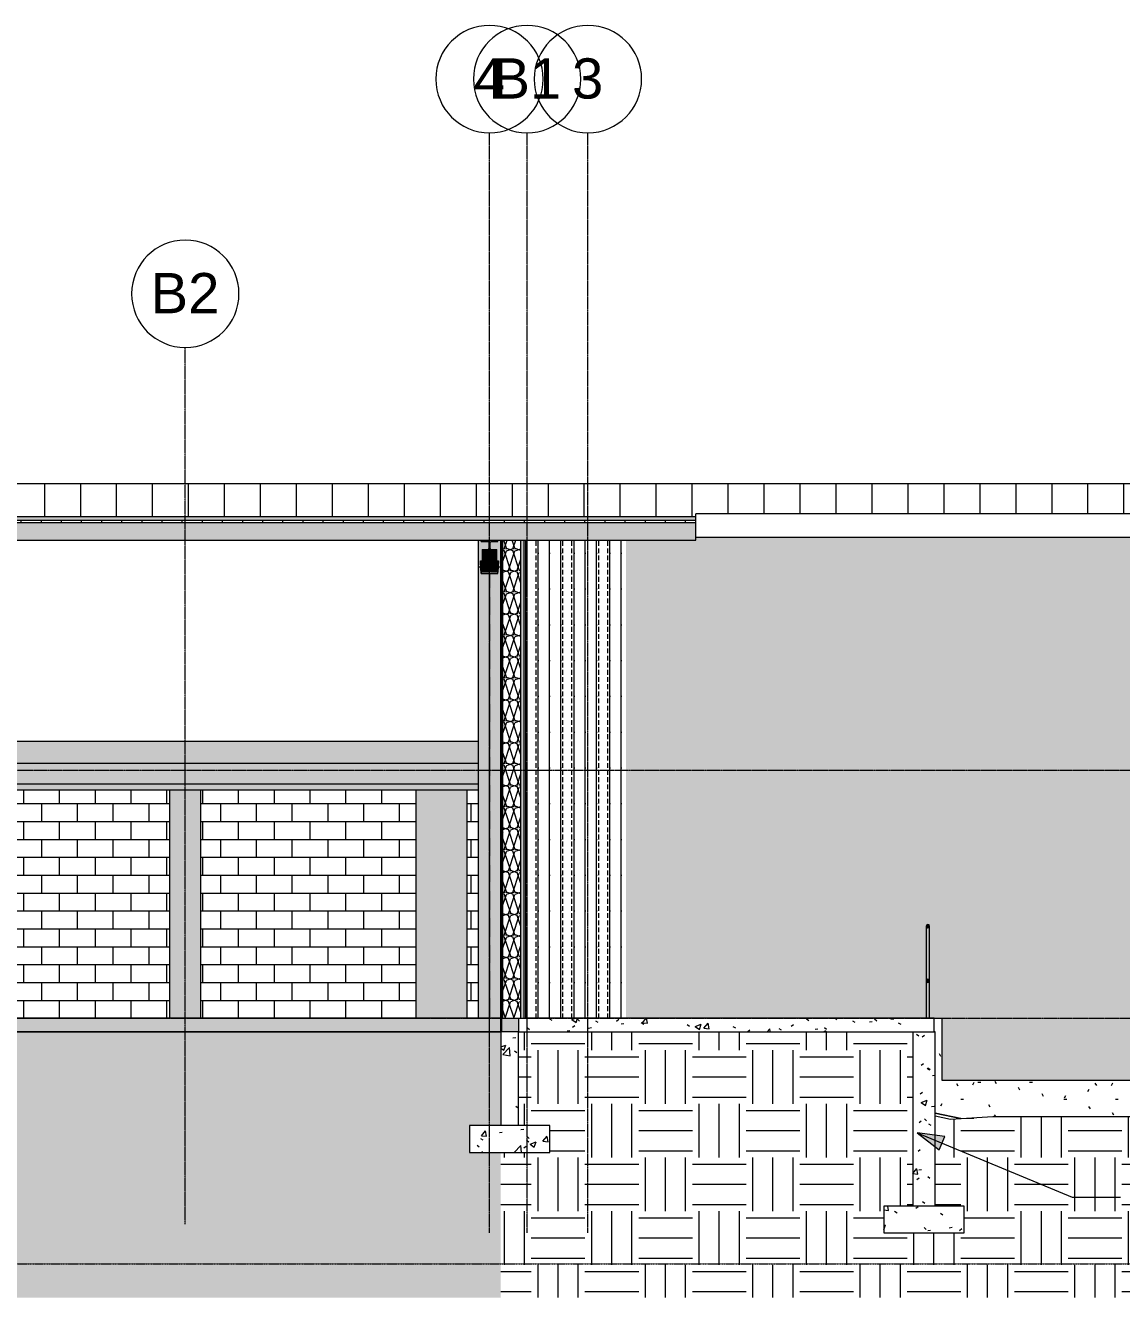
# Model space of a CAD drawing. Header units: inches. Extents: x 1352 to 6578, y -201 to 490.
# Drawn here: x 2806 to 3296, y -125 to 444 of the extents above; entities that cross this region are included whole.
import ezdxf

# ---------------------------------------------------------------- set-up
doc = ezdxf.new("R2010")
doc.units = ezdxf.units.IN
doc.header["$MEASUREMENT"] = 0
for name, pattern in [('Aligning Line 1_8_', [0.25, 0.125, -0.125]), ('Grid Line 1_2_', [0.875, 0.5, -0.125, 0.125, -0.125]), ('Hidden 1_8_', [0.1875, 0.125, -0.0625])]:
    doc.linetypes.add(name, pattern=pattern)
for name, color, linetype, lineweight in [('A-FLOR-HRAL', 11, 'Continuous', 9), ('A-FLOR-LEVL', 51, 'Continuous', 9), ('A-ROOF', 132, 'Continuous', 13), ('A-ROOF-PATT', 132, 'Continuous', 9), ('A-WALL', 113, 'Continuous', 13), ('A-WALL-PATT', 111, 'Continuous', 13), ('C-BLDG-PADS', 91, 'Continuous', 13), ('C-TOPO', 7, 'Continuous', 9), ('G-ANNO-SYMB', 111, 'Aligning Line 1_8_', 9), ('G-ANNO-TEXT', 231, 'Continuous', 9), ('S-BEAM', 12, 'Continuous', 13), ('S-COLS', 52, 'Continuous', 13), ('S-FNDN', 32, 'Continuous', 13), ('S-GRID', 1, 'Continuous', 9), ('S-GRID-IDEN', 1, 'Continuous', 9)]:
    doc.layers.add(name, color=color, linetype=linetype, lineweight=lineweight)
doc.styles.add('Arial', font='arial.ttf', dxfattribs={"height": 18})
pattern_1 = [(50, (2839.867, 132.76), (27.5427, -2.40992), [2.88, -31.68]), (355, (2839.867, 132.76), (-5.32784, 28.88427), [2.304, -25.344]), (100.451, (2842.163, 132.558), (22.2153, 26.47393), [2.448, -26.924]), (46.184, (2839.867, 140.44), (40.9819, -6.3564), [4.32, -47.52]), (96.636, (2843.283, 139.91), (35.8907, 37.4062), [3.671, -40.386]), (351.184, (2839.867, 140.44), (35.891, 37.4062), [3.456, -38.016]), (21, (2843.707, 138.52), (22.92104, -15.46073), [2.88, -31.68]), (326, (2843.707, 138.52), (9.34353, 27.84574), [2.304, -25.344]), (71.451, (2845.617, 137.23), (32.26477, 12.3844), [2.448, -26.924]), (37.5, (2839.867, 132.759), (0.466855, 12.78271), [1.267, -23.77, 1.267, -24.461, -25.44]), (37.5, (2839.867, 132.759), (0.466855, 12.78271), [-50.765, 1.267, -24.173]), (7.5, (2839.867, 132.759), (10.10159, 15.14509), [1.267, -13.402, 1.267, -23.194, -9.696]), (7.5, (2839.867, 132.759), (10.10159, 15.14509), [-39.13, 1.267, -8.429]), (327.5, (2831.304, 132.759), (20.49916, -0.86578), [1.267, -8.333, 1.267, -28.685, -39.744]), (327.5, (2831.304, 132.759), (20.49916, -0.86578), [-39.552, 1.267, -38.477]), (317.5, (2827.464, 132.759), (22.39478, 3.8443), [1.267, -11.213, 1.267, -18.624, -28.224]), (317.5, (2827.464, 132.759), (22.39478, 3.8443), [-32.371, 1.267, -26.957])]
pattern_2 = [(161.57, (2840.347, 133.239), (-3.8399538, -1.54e-05), [0, -27.322, 3.034, 0]), (18.43, (2839.387, 133.239), (-3.8399538, 1.54e-05), [0, -27.322, 3.034, 0]), (108.43, (2840.347, 133.239), (1.919622, -9.6005246), [9.106, -21.25]), (71.57, (2839.387, 133.239), (1.919622, 9.6005246), [9.106, -21.25])]
pattern_3 = [(0, (2839.867, 132.76), (24, 24), [24, -24]), (0, (2839.867, 141.76), (24, 24), [24, -24]), (0, (2839.867, 150.76), (24, 24), [24, -24]), (90, (2842.867, 153.76), (-24, 24), [24, -24]), (90, (2851.867, 153.76), (-24, 24), [24, -24]), (90, (2860.867, 153.76), (-24, 24), [24, -24])]

# ---------------------------------------------------------------- blocks, each defined once
blk = doc.blocks.new('Conc Beam - Conc Beam-1196117-BUILDING SECTION - EAST_WEST - LOOKING SOUTH')
at = {"layer": 'S-BEAM', "lineweight": 9}
h = blk.add_hatch(dxfattribs=at)
h.set_pattern_fill('FP_2', color=9, style=0, pattern_type=2)
h.set_pattern_definition(pattern_1)
h.paths.add_polyline_path([(2451.86, 104.67), (2708.2, 104.67), (2708.2, 114), (2418.2, 114), (2418.2, 104.67), (2430.96, 104.67)], flags=0)
h.paths.add_polyline_path([(1950.18, 104.67), (2108.2, 104.67), (2108.2, 114), (1946.2, 114), (1946.2, 104.67)], flags=0)
h.paths.add_polyline_path([(3018.58, 104.67), (3018.58, 114), (3018.2, 114), (3018.2, 104.67)], flags=0)
h.paths.add_polyline_path([(3008.2, 104.67), (3008.2, 114), (2718.2, 114), (2718.2, 104.67), (3005.8, 104.67)], flags=0)
h.paths.add_polyline_path([(2118.2, 104.67), (2408.2, 104.67), (2408.2, 114), (2118.2, 114)], flags=0)
h = blk.add_hatch(dxfattribs=at)
h.set_pattern_fill('FP_1', color=9, style=0, pattern_type=2)
h.set_pattern_definition([(33.467, (2839.867, 440.118), (27.5428, -1.337), [2.219, -24.411]), (357.222, (2839.867, 440.118), (-5.32773, 16.02204), [2.298, -25.277]), (108.394, (2842.163, 440.006), (22.2151, 14.68524), [1.407, -15.478]), (30.033, (2839.867, 444.378), (40.9821, -3.5259), [3.455, -38.002]), (101.845, (2843.283, 444.084), (35.8912, 20.749), [2.067, -22.736]), (355.083, (2839.867, 444.378), (35.89054, 20.7491), [3.428, -37.706]), (12.02, (2843.707, 443.313), (22.92165, -8.57654), [2.749, -30.239]), (339.487, (2843.707, 443.313), (9.34315, 15.4464), [2.039, -22.434]), (58.83, (2845.617, 442.598), (32.2648, 6.87024), [1.504, -16.548]), (23.056, (2839.867, 440.118), (0.46711, 7.091376), [1.093, -20.495, 1.093, -21.091, -21.935]), (23.056, (2839.867, 440.118), (0.46711, 7.091376), [-43.771, 1.093, -20.842]), (4.177, (2839.867, 440.118), (10.101914, 8.401117), [1.26, -13.322, 1.26, -23.056, -9.639]), (4.177, (2839.867, 440.118), (10.101914, 8.401117), [-38.898, 1.26, -8.379]), (340.537, (2831.304, 440.118), (20.4992, -0.480766), [1.134, -7.454, 1.134, -25.659, -35.551]), (340.537, (2831.304, 440.118), (20.4992, -0.480766), [-35.379, 1.134, -34.418]), (333.056, (2827.464, 440.118), (22.39406, 2.13228), [1.048, -9.274, 1.048, -15.403, -23.343]), (333.056, (2827.464, 440.118), (22.39406, 2.13228), [-26.773, 1.048, -22.295])])
h.paths.add_polyline_path([(2451.86, 102), (2708.2, 102), (2708.2, 104.67), (2418.2, 104.67), (2418.2, 102), (2430.96, 102)], flags=0)
h.paths.add_polyline_path([(3018.58, 102), (3018.58, 104.67), (3018.2, 104.67), (3018.2, 102)], flags=0)
h.paths.add_polyline_path([(1950.18, 102), (2108.2, 102), (2108.2, 104.67), (1946.2, 104.67), (1946.2, 102)], flags=0)
h.paths.add_polyline_path([(3005.8, 102), (3008.2, 102), (3008.2, 104.67), (2718.2, 104.67), (2718.2, 102), (2995.35, 102)], flags=0)
h.paths.add_polyline_path([(2118.2, 102), (2408.2, 102), (2408.2, 104.67), (2118.2, 104.67)], flags=0)
at = {"layer": 'S-BEAM', "color": 8, "lineweight": 9}
for p, q in [((3008.2, 104.67), (2718.2, 104.67)), ((3018.58, 104.67), (3018.2, 104.67)), ((3008.2, 102), (2718.2, 102)), ((3018.58, 102), (3018.2, 102))]:
    blk.add_line(p, q, dxfattribs=at)
blk = doc.blocks.new('Railing - Lapeyre - 1 1_2_ Post-1355937-BUILDING SECTION - EAST_WEST - LOOKING SOUTH')
at = {"layer": 'A-FLOR-HRAL'}
h = blk.add_hatch(color=253, dxfattribs=at)
h.paths.add_polyline_path([(3208.45, 0), (3209.95, 0), (3209.93, 41.19), (3209.73, 40.72), (3209.2, 40.5), (3208.67, 40.72), (3208.45, 41.25), (3208.45, 1.98)], flags=0)
h.paths.add_polyline_path([(3209.2, 16), (3208.67, 16.22), (3208.47, 16.78), (3208.67, 17.28), (3209.2, 17.5), (3209.73, 17.28), (3209.94, 16.72), (3209.73, 16.22), (3209.3, 16.04)], flags=0)
at = {"layer": 'A-FLOR-HRAL', "color": 8}
for p, q in [((3208.45, 41.25), (3208.45, 0)), ((3209.95, 0), (3209.95, 41.25))]:
    blk.add_line(p, q, dxfattribs=at)
blk = doc.blocks.new('Railing - Railing-1339868-BUILDING SECTION - EAST_WEST - LOOKING SOUTH')
at = {"layer": 'A-FLOR-HRAL'}
for points in [[(3209.2, 40.5), (3209.73, 40.72), (3209.95, 41.25), (3209.73, 41.78), (3209.2, 42), (3208.67, 41.78), (3208.45, 41.25), (3208.67, 40.72), (3209.01, 40.58)], [(3209.2, 16), (3209.73, 16.22), (3209.94, 16.78), (3209.73, 17.28), (3209.2, 17.5), (3208.67, 17.28), (3208.47, 16.72), (3208.67, 16.22), (3209.1, 16.04)]]:
    blk.add_hatch(color=256, dxfattribs=at).paths.add_polyline_path(points, flags=0)
for centre, start, end in [((3209.2, 41.25), 0, 180), ((3209.2, 41.25), 180, 360), ((3209.2, 16.75), 0, 180), ((3209.2, 16.75), 180, 360)]:
    blk.add_arc(centre, 0.75, start, end, dxfattribs=at)
blk.add_blockref('Railing - Lapeyre - 1 1_2_ Post-1355937-BUILDING SECTION - EAST_WEST - LOOKING SOUTH', (0, 0))
blk = doc.blocks.new('W-Wide Flange - GIRDER - T_B_D_ - 2-V12-BUILDING SECTION - EAST_WEST - LOOKING SOUTH')
at = {"layer": 'S-BEAM', "lineweight": 9}
for points in [[(3012.24, 204.59), (3012.24, 209.62), (3009.96, 209.62), (3009.96, 204.59), (3011.03, 204.59)], [(3012.24, 204.59), (3012.44, 204.62), (3012.73, 204.77), (3012.87, 204.92), (3012.93, 204.99), (3013.01, 205.19), (3013.04, 205.39), (3013.01, 210.21), (3012.84, 209.9), (3012.8, 209.85), (3012.64, 209.72), (3012.44, 209.64), (3012.24, 209.62), (3012.24, 204.62)], [(3014.17, 204.59), (3014.17, 209.62), (3013.96, 209.64), (3013.77, 209.72), (3013.56, 209.9), (3013.48, 210.02), (3013.4, 210.21), (3013.37, 210.42), (3013.4, 205.19), (3013.54, 204.92), (3013.68, 204.77), (3013.77, 204.7), (3014.11, 204.6)], [(3016.26, 204.59), (3016.45, 204.59), (3016.45, 209.62), (3014.17, 209.62), (3014.17, 204.59)]]:
    blk.add_hatch(color=254, dxfattribs=at).paths.add_polyline_path(points, flags=0)
h = blk.add_hatch(color=254, dxfattribs=at)
h.paths.add_polyline_path([(3013.5, 204.29), (3013.43, 204.3), (3013.47, 204.36), (3013.49, 204.31)], flags=0)
h.paths.add_polyline_path([(3013.37, 204.02), (3013.44, 204.03), (3013.47, 204.02), (3013.49, 204.02), (3013.5, 204.16), (3013.5, 204.26), (3013.48, 204.68), (3013.5, 204.67), (3013.53, 204.7), (3013.4, 205.09), (3013.46, 204.99), (3013.56, 204.82), (3013.72, 204.68), (3013.89, 204.59), (3014.11, 204.54), (3014.41, 204.54), (3016.45, 204.54), (3016.45, 204.59), (3013.96, 204.62), (3013.64, 204.8), (3013.52, 204.94), (3013.42, 205.13), (3013.4, 205.19), (3013.37, 205.18), (3013.37, 204.02)], flags=0)
h.paths.add_polyline_path([(3013.01, 204.02), (3013.04, 204.02), (3013.01, 205.19), (3012.87, 204.92), (3012.72, 204.76), (3012.49, 204.64), (3012.29, 204.6), (3012.24, 204.59), (3009.96, 204.59), (3009.96, 204.54), (3012.44, 204.56), (3012.73, 204.71), (3012.88, 204.87), (3012.96, 205.01), (3012.99, 204.99), (3012.91, 204.77), (3012.92, 204.69), (3012.96, 204.65), (3012.92, 204.48), (3012.94, 204.41), (3012.92, 204.24), (3012.96, 204.22), (3012.99, 204.18), (3013, 204.02)], flags=0)
at = {"layer": 'S-BEAM', "color": 8, "lineweight": 9}
for p, q in [((3013.04, 212.63), (3013.04, 205.39)), ((3013.37, 205.39), (3013.37, 212.63)), ((3009.96, 209.62), (3012.24, 209.62)), ((3009.96, 209.62), (3009.96, 204.59)), ((3014.17, 209.62), (3016.45, 209.62)), ((3016.45, 204.59), (3016.45, 209.62)), ((3012.24, 204.59), (3009.96, 204.59)), ((3009.96, 204.59), (3009.96, 204.54)), ((3012.96, 204.02), (3013.04, 204.02)), ((3013.37, 204.02), (3013.44, 204.02)), ((3016.45, 204.59), (3014.17, 204.59)), ((3016.45, 204.54), (3016.45, 204.59))]:
    blk.add_line(p, q, dxfattribs=at)
for centre, start_param, end_param in [((3012.24, 210.42), 4.712389, 6.283185), ((3012.24, 205.39), 4.712389, 6.283185), ((3014.17, 210.42), 3.141593, 4.712389), ((3014.17, 205.39), 3.141593, 4.712389)]:
    blk.add_ellipse(centre, major_axis=(0.8, 0), ratio=0.999783, start_param=start_param, end_param=end_param, dxfattribs=at)
blk = doc.blocks.new('W-Wide Flange-Column - W10X49-V13-BUILDING SECTION - EAST_WEST - LOOKING SOUTH')
at = {"layer": 'S-COLS', "color": 8, "linetype": 'Hidden 1_8_', "lineweight": 9}
for p, q in [((3013.05, 201.97), (3013.05, 201.85)), ((3013.36, 201.85), (3013.36, 201.97))]:
    blk.add_line(p, q, dxfattribs=at)
blk = doc.blocks.new('W-Wide Flange-Column - W10X49-1600812-BUILDING SECTION - EAST_WEST - LOOKING SOUTH')
at = {"layer": 'S-COLS', "color": 8, "linetype": 'Hidden 1_8_', "lineweight": 9}
for p, q in [((3013.05, 201.85), (3013.05, 200.15)), ((3013.36, 200.15), (3013.36, 201.85)), ((3013.05, 198.93), (3013.05, 0)), ((3013.36, 0), (3013.36, 198.93))]:
    blk.add_line(p, q, dxfattribs=at)
blk = doc.blocks.new('Grid - Grid Head - Circle-50561-BUILDING SECTION - EAST_WEST - LOOKING SOUTH')
at = {"layer": 'S-GRID-IDEN'}
for start, end in [(0, 180), (180, 360)]:
    blk.add_arc((2877.2, 324), 24, start, end, dxfattribs=at)

msp = doc.modelspace()

# ---------------------------------------------------------------- hatches: boundary and pattern name
at = {"layer": 'A-ROOF', "lineweight": 9}
msp.add_hatch(color=254, dxfattribs=at).paths.add_polyline_path([(3037.15949, 222.77639), (3105.45325, 222.77639), (3105.45325, 224.27671), (1585.45325, 224.27671), (1585.45325, 222.77639), (3018.57825, 222.77639)], flags=0)
at = {"layer": 'A-ROOF'}
h = msp.add_hatch(color=8, dxfattribs=at)
h.paths.add_polyline_path([(3018.20325, 114), (3018.57825, 114), (3018.57825, 124), (3018.20325, 124)], flags=0)
h.paths.add_polyline_path([(1942.39075, 114), (2108.20325, 114), (2108.20325, 124), (1942.39075, 124)], flags=0)
h.paths.add_polyline_path([(3008.20325, 114), (3008.20325, 124), (2718.20325, 124), (2718.20325, 114), (3005.80434, 114)], flags=0)
h.paths.add_polyline_path([(2118.20325, 114), (2408.20325, 114), (2408.20325, 124), (2118.20325, 124)], flags=0)
h.paths.add_polyline_path([(2418.20325, 114), (2708.20325, 114), (2708.20325, 124), (2418.20325, 124), (2418.20325, 114.75198)], flags=0)
at = {"layer": 'A-ROOF-PATT'}
h = msp.add_hatch(dxfattribs=at)
h.set_pattern_fill('FP_6', color=9, style=0, pattern_type=2)
h.set_pattern_definition([(90, (0, 464.157), (-16.082, 1e-15), [])])
h.paths.add_polyline_path([(1585.45325, 224.27671), (3105.45325, 224.27671), (3105.45325, 225.6378), (3567.64075, 225.6378), (3567.64075, 233.90363), (3358.64075, 233.90363), (3358.64075, 239.21072), (1797.20325, 239.21072), (1797.20325, 237.63489), (1799.20325, 237.63489), (1799.20325, 226.41246), (1739.78138, 226.41246), (1739.78138, 237.63489), (1741.78138, 237.63489), (1741.78138, 239.21072), (1585.45325, 239.21072), (1585.45325, 225.6378)], flags=0)
h = msp.add_hatch(dxfattribs=at)
h.set_pattern_fill('FP_4', color=8, style=0, pattern_type=2)
h.set_pattern_definition([(0, (2839.867, 132.759), (0, 9), []), (90, (2839.867, 132.759), (-9, 6e-16), [])])
h.paths.add_polyline_path([(3037.15949, 221.77617), (3105.45325, 221.77617), (3105.45325, 222.77639), (1585.45325, 222.77639), (1585.45325, 221.77617), (3018.57825, 221.77617)], flags=0)
h = msp.add_hatch(dxfattribs=at)
h.set_pattern_fill('FP_5', color=8, style=0, pattern_type=2)
h.set_pattern_definition(pattern_2)
h.paths.add_polyline_path([(3037.15949, 213.77444), (3105.45325, 213.77444), (3105.45325, 221.77617), (1585.45325, 221.77617), (1585.45325, 213.77444), (3029.45325, 213.77444)], flags=0)
at = {"layer": 'A-WALL'}
for color, points in [(8, [(3028.00103, 0), (3028.70325, 0), (3028.70325, 213.77444), (3027.20325, 213.77444), (3027.20325, 0)]), (254, [(2995.35262, 0), (3003.20325, 0), (3003.20325, 102), (2980.20325, 102), (2980.20325, 0)]), (50, [(3018.70325, -6), (3026.20325, -6), (3026.20325, 0), (3018.57825, 0), (3018.57825, -6)])]:
    msp.add_hatch(color=color, dxfattribs=at).paths.add_polyline_path(points, flags=0)
at = {"layer": 'A-WALL', "lineweight": 9}
msp.add_hatch(color=254, dxfattribs=at).paths.add_polyline_path([(3029.45325, 0), (3029.45325, 213.77444), (3028.70325, 213.77444), (3028.70325, 0)], flags=0)
at = {"layer": 'A-WALL-PATT', "lineweight": 9}
h = msp.add_hatch(dxfattribs=at)
h.set_pattern_fill('FP_15', color=8, style=0, pattern_type=2)
h.set_pattern_definition([(0, (2839.867, 132.759), (0, 4.798), []), (315, (2839.867, 132.759), (4.798427, 0), [6.786, -6.786]), (45, (2839.867, 132.759), (4.798427, 0), [6.786, -6.786])])
h.paths.add_polyline_path([(3019.20325, 0), (3019.20325, 213.77444), (3018.70325, 213.77444), (3018.70325, 0)], flags=0)
h = msp.add_hatch(dxfattribs=at)
h.set_pattern_fill('FP_5', color=8, style=0, pattern_type=2)
h.set_pattern_definition(pattern_2)
h.paths.add_polyline_path([(3026.20325, 0), (3027.20325, 0), (3027.20325, 213.77444), (3019.20325, 213.77444), (3019.20325, 0)], flags=0)
h = msp.add_hatch(dxfattribs=at)
h.set_pattern_fill('FP_13', color=9, style=0, pattern_type=2)
h.set_pattern_definition([(90, (3035.016, 0), (-16, 1e-15), [16, 0, 0, 0]), (90, (3029.016, 0), (-16, 1e-15), [16, 0, 0, 0]), (90, (3030.016, 0), (-16, 1e-15), [2.143, -13.857]), (90, (3024.016, 0), (-16, 1e-15), [16, 0, 0, 0]), (90, (3030.016, 3.214), (-16, 1e-15), [2.143, -13.857]), (90, (3030.016, 6.429), (-16, 1e-15), [2.143, -13.857]), (90, (3030.016, 9.643), (-16, 1e-15), [2.143, -13.857]), (90, (3030.016, 12.857), (-16, 1e-15), [2.143, -13.857]), (90, (3034.016, 0), (-16, 1e-15), [2.143, -13.857]), (90, (3034.016, 3.214), (-16, 1e-15), [2.143, -13.857]), (90, (3034.016, 6.429), (-16, 1e-15), [2.143, -13.857]), (90, (3034.016, 9.643), (-16, 1e-15), [2.143, -13.857]), (90, (3034.016, 12.857), (-16, 1e-15), [2.143, -13.857])])
h.paths.add_polyline_path([(3029.45325, 0), (3074.20325, 0), (3074.20325, 213.77444), (3029.45325, 213.77444), (3029.45325, 16.07648)], flags=0)
h = msp.add_hatch(dxfattribs=at)
h.set_pattern_fill('FP_9', color=9, style=0, pattern_type=2)
h.set_pattern_definition([(90, (3085.203, 0), (-16, 1e-15), [16, 0, 0, 0]), (90, (3079.203, 0), (-16, 1e-15), [16, 0, 0, 0]), (90, (3080.203, 0), (-16, 1e-15), [2.143, -13.857]), (90, (3074.203, 0), (-16, 1e-15), [16, 0, 0, 0]), (90, (3080.203, 3.214), (-16, 1e-15), [2.143, -13.857]), (90, (3080.203, 6.429), (-16, 1e-15), [2.143, -13.857]), (90, (3080.203, 9.643), (-16, 1e-15), [2.143, -13.857]), (90, (3080.203, 12.857), (-16, 1e-15), [2.143, -13.857]), (90, (3084.203, 0), (-16, 1e-15), [2.143, -13.857]), (90, (3084.203, 3.214), (-16, 1e-15), [2.143, -13.857]), (90, (3084.203, 6.429), (-16, 1e-15), [2.143, -13.857]), (90, (3084.203, 9.643), (-16, 1e-15), [2.143, -13.857]), (90, (3084.203, 12.857), (-16, 1e-15), [2.143, -13.857])])
h.paths.add_polyline_path([(3288.00074, -27.63512), (3552.39286, -27.63512), (3552.39286, 0), (3556.76575, 0), (3556.76575, 215.13552), (3105.45325, 215.13552), (3105.45325, 213.77444), (3074.20325, 213.77444), (3074.20325, 0), (3208.45325, 0), (3208.47881, 41.3117), (3208.67292, 41.78033), (3209.20325, 42), (3209.73358, 41.78033), (3209.95325, 41.25), (3209.95325, 0), (3215.45325, 0), (3215.45325, -27.63512), (3238.22039, -27.63512)], flags=0)
h.paths.add_polyline_path([(3324.51575, 167.52387), (3324.51575, 177.5633), (3341.26575, 177.5633), (3341.26575, 167.52387), (3325.01575, 167.52387)], flags=0)
h = msp.add_hatch(dxfattribs=at)
h.set_pattern_fill('FP_7', color=9, style=0, pattern_type=2)
h.set_pattern_definition([(0, (3205.016, 0), (0, 8), []), (90, (3205.016, 0), (-8, 8), [8, -8])])
h.paths.add_polyline_path([(2246.20325, 0), (2246.20325, 102), (2143.20325, 102), (2143.20325, 0)], flags=0)
h.paths.add_polyline_path([(2104.20325, 0), (2108.20325, 0), (2108.20325, 102), (2104.20325, 102), (2104.20325, 16.07648)], flags=0)
h.paths.add_polyline_path([(1950.18074, 0), (2090.20325, 0), (2090.20325, 102), (1949.39075, 102), (1949.39075, 0)], flags=0)
h.paths.add_polyline_path([(2744.51137, 0), (2765.20325, 0), (2765.20325, 102), (2728.20325, 102), (2728.20325, 0)], flags=0)
h.paths.add_polyline_path([(2118.20325, 0), (2120.20325, 0), (2120.20325, 102), (2118.20325, 102), (2118.20325, 100.65548)], flags=0)
h.paths.add_polyline_path([(2260.20325, 0), (2335.20325, 0), (2335.20325, 102), (2260.20325, 102), (2260.20325, 100.65548)], flags=0)
h.paths.add_polyline_path([(2420.20325, 0), (2550.20325, 0), (2550.20325, 102), (2420.20325, 102), (2420.20325, 44.26948)], flags=0)
h.paths.add_polyline_path([(3008.20325, 0), (3008.20325, 102), (3003.20325, 102), (3003.20325, 0), (3005.80434, 0)], flags=0)
h.paths.add_polyline_path([(2980.20325, 0), (2980.20325, 102), (2884.20325, 102), (2884.20325, 0), (2953.54574, 0)], flags=0)
h.paths.add_polyline_path([(2358.20325, 0), (2406.20325, 0), (2406.20325, 102), (2358.20325, 102), (2358.20325, 100.65548)], flags=0)
h.paths.add_polyline_path([(2708.20325, 0), (2708.20325, 102), (2573.20325, 102), (2573.20325, 0), (2702.70449, 0)], flags=0)
h.paths.add_polyline_path([(2870.20325, 0), (2870.20325, 102), (2788.20325, 102), (2788.20325, 0)], flags=0)
h.paths.add_polyline_path([(3018.57825, 28.67816), (3018.57825, 102), (3018.20325, 102), (3018.20325, 28.74243)], flags=0)
h = msp.add_hatch(dxfattribs=at)
h.set_pattern_fill('FP_12', color=9, style=0, pattern_type=2)
h.set_pattern_definition([(0, (2839.867, 132.759), (30.72, 7.68), [1.267, -21.773, 1.267, -21.773, -122.88]), (0, (2839.867, 132.759), (30.72, 7.68), [-46.08, 1.267, -44.813, 1.267, -21.773, -53.76]), (0, (2839.867, 132.759), (30.72, 7.68), [-115.2, 1.267, -14.093, 1.267, -37.133]), (120, (2851.387, 136.599), (-22.011075, 22.7643), [1.267, -21.773, 1.267, -21.773, -122.88]), (120, (2851.387, 136.599), (-22.011075, 22.7643), [-46.08, 1.267, -44.813, 1.267, -21.773, -53.76]), (120, (2851.387, 136.599), (-22.011075, 22.7643), [-115.2, 1.267, -14.093, 1.267, -37.133]), (240, (2855.227, 151.959), (-8.708925, -30.4443), [1.267, -21.773, 1.267, -21.773, -122.88]), (240, (2855.227, 151.959), (-8.708925, -30.4443), [-46.08, 1.267, -44.813, 1.267, -21.773, -53.76]), (240, (2855.227, 151.959), (-8.708925, -30.4443), [-115.2, 1.267, -14.093, 1.267, -37.133])])
h.paths.add_polyline_path([(3223.93827, -44.78932), (3223.93843, -44.78928), (3229.83645, -44.62943), (3238.22039, -44.09836), (3532.70276, -44.13799), (3557.20325, -44.16037), (3557.20325, -27.63512), (3215.45325, -27.63512), (3215.45325, 0), (3211.95325, 0), (3211.95337, -6), (3212.45325, -6.00628), (3212.45325, -42.48025), (3223.93812, -44.78929)], flags=0)
h = msp.add_hatch(dxfattribs=at)
h.set_pattern_fill('FP_2', color=8, style=0, pattern_type=2)
h.set_pattern_definition(pattern_1)
h.paths.add_polyline_path([(3026.20325, -31.44748), (3026.20322, -6), (3018.20325, -6.00628), (3018.20325, -31.44747)], flags=0)
h.paths.add_polyline_path([(3026.02, -48), (3026.20325, -48), (3026.20325, -31.44748), (3018.20325, -31.44747), (3018.20325, -48), (3022.31936, -48)], flags=0)
h = msp.add_hatch(dxfattribs=at)
h.set_pattern_fill('FP_2', color=8, style=0, pattern_type=2)
h.set_pattern_definition(pattern_1)
h.paths.add_polyline_path([(3203.56431, -84), (3212.45325, -84), (3212.45325, -6), (3202.45325, -6.00628), (3202.45325, -84)], flags=0)
at = {"layer": 'C-BLDG-PADS', "lineweight": 9}
h = msp.add_hatch(dxfattribs=at)
h.set_pattern_fill('FP_2', style=0, pattern_type=2)
h.set_pattern_definition(pattern_1)
h.paths.add_polyline_path([(2117.40824, -6), (3018.20325, -6), (3018.20325, 0), (1587.20325, 0), (1587.20325, -6), (2096.50481, -6)], flags=0)
h = msp.add_hatch(dxfattribs=at)
h.set_pattern_fill('FP_2', style=0, pattern_type=2)
h.set_pattern_definition(pattern_1)
h.paths.add_polyline_path([(3166.53699, -6), (3211.95325, -6), (3211.95325, 0), (3026.20331, -0.00001), (3026.20331, -6), (3155.81726, -6)], flags=0)
at = {"layer": 'C-TOPO'}
h = msp.add_hatch(dxfattribs=at)
h.set_pattern_fill('FP_10', color=8, style=0, pattern_type=2)
h.set_pattern_definition(pattern_3)
h.paths.add_polyline_path([(1599.64075, -124.88852), (3018.20325, -124.88852), (3018.20325, -60), (3004.20325, -60), (3004.20325, -48), (3018.20325, -48), (3018.20325, -6.00628), (1587.20325, -6.00628), (1587.20325, -48), (1599.64075, -48), (1599.64075, -60), (1587.20325, -60), (1587.20325, -124.88852)], flags=0)
h = msp.add_hatch(dxfattribs=at)
h.set_pattern_fill('FP_10', color=8, style=0, pattern_type=2)
h.set_pattern_definition(pattern_3)
h.paths.add_polyline_path([(3026.20325, -124.88852), (3211.95325, -124.88852), (3211.95325, -96), (3189.45325, -96), (3189.45325, -84), (3202.45325, -84), (3202.45325, -6.00628), (3026.20331, -6.01696), (3026.20331, -48), (3040.20325, -48), (3040.20325, -60), (3026.20331, -60), (3026.20331, -81)], flags=0)
h = msp.add_hatch(dxfattribs=at)
h.set_pattern_fill('FP_10', color=8, style=0, pattern_type=2)
h.set_pattern_definition(pattern_3)
h.paths.add_polyline_path([(3579.35727, -124.88852), (4124.13824, -124.88852), (4124.13824, -45.59873), (3773.09258, -45.59873), (3595.21276, -44.36051), (3557.20325, -44.33782), (3503.06505, -44.4347), (3490.53204, -44.09836), (3238.22039, -44.09836), (3219.21179, -45.30244), (3212.45325, -43.837), (3212.45325, -84), (3225.45325, -84), (3225.45325, -96), (3212.45325, -96), (3212.45325, -124.88852), (3567.20325, -124.88852)], flags=0)
h = msp.add_hatch(dxfattribs=at)
h.set_pattern_fill('FP_10', color=8, style=0, pattern_type=2)
h.set_pattern_definition(pattern_3)
h.paths.add_polyline_path([(3021.15812, -124.88852), (3026.20325, -124.88852), (3026.20325, -60), (3018.20325, -60), (3018.20325, -124.88852)], flags=0)
h = msp.add_hatch(dxfattribs=at)
h.set_pattern_fill('FP_10', color=8, style=0, pattern_type=2)
h.set_pattern_definition(pattern_3)
h.paths.add_polyline_path([(3212.43089, -124.88852), (3212.45325, -124.88852), (3212.43886, -96), (3211.95325, -96), (3211.95325, -124.88852), (3212.32507, -124.88852)], flags=0)
at = {"layer": 'G-ANNO-TEXT'}
msp.add_hatch(color=256, dxfattribs=at).paths.add_polyline_path([(3204.38282, -51.2909), (3214.23987, -58.85247), (3216.70006, -52.91088)], flags=0)
at = {"layer": 'S-BEAM'}
for points in [[(3009.43729, 213.22469), (3009.43284, 213.77444), (3009.37878, 213.73475), (3009.43726, 213.2249)], [(3016.96922, 213.22469), (3017.03228, 213.77444), (3016.96925, 213.73475), (3016.96925, 213.42748)], [(3012.28021, 199.44138), (3012.29164, 199.46048), (3012.23575, 204.53526), (3009.17825, 204.53526), (3009.43795, 199.44138), (3012.27912, 199.44138)], [(3009.43797, 198.93124), (3009.43795, 199.44138), (3009.43795, 198.93171)]]:
    msp.add_hatch(color=9, dxfattribs=at).paths.add_polyline_path(points, flags=0)
at = {"layer": 'S-BEAM', "lineweight": 9}
h = msp.add_hatch(dxfattribs=at)
h.set_pattern_fill('FP_14', color=8, style=0, pattern_type=2)
h.set_pattern_definition([(45, (2839.867, 132.759), (-9.5035, 9.5035), []), (45, (2839.867, 147.159), (-9.5035, 9.5035), [])])
h.paths.add_polyline_path([(3011.0302, 198.93124), (3016.96853, 198.93124), (3016.96853, 199.44138), (3013.88004, 199.48332), (3013.63978, 199.60777), (3013.42866, 199.87289), (3013.35337, 200.21202), (3013.37252, 212.63268), (3013.5196, 212.93805), (3013.78453, 213.14931), (3014.1148, 213.22469), (3016.96922, 213.22469), (3016.96925, 213.73475), (3009.43726, 213.73475), (3009.43729, 213.22469), (3012.5264, 213.18275), (3012.76657, 213.05843), (3012.97776, 212.79343), (3013.05309, 212.46315), (3013.03404, 200.03368), (3012.88704, 199.72822), (3012.62215, 199.51683), (3012.29185, 199.44138), (3009.43795, 199.44138), (3009.43797, 198.93124)], flags=0)
at = {"layer": 'S-BEAM'}
h = msp.add_hatch(color=9, dxfattribs=at)
h.paths.add_polyline_path([(3012.93734, 200.52378), (3012.99947, 200.58273), (3012.95272, 200.56313)], flags=0)
h.paths.add_polyline_path([(3012.86769, 201.0371), (3012.94785, 201.1195), (3012.90935, 201.1195), (3012.8744, 201.05038)], flags=0)
h.paths.add_polyline_path([(3012.91184, 201.32129), (3012.88973, 201.36802), (3012.86769, 201.31054)], flags=0)
h.paths.add_polyline_path([(3012.93932, 201.88016), (3013.01645, 201.97408), (3012.97693, 201.96044), (3012.9407, 201.88311)], flags=0)
h.paths.add_polyline_path([(3012.87745, 202.80745), (3012.95413, 202.88102), (3012.96249, 202.97553), (3012.90156, 202.85511)], flags=0)
h.paths.add_polyline_path([(3012.87037, 202.96408), (3012.96606, 203.0464), (3012.98253, 203.16588), (3012.87431, 202.97118)], flags=0)
h.paths.add_polyline_path([(3012.29185, 199.44138), (3012.62233, 199.51694), (3012.88704, 199.72844), (3013.0219, 200.21202), (3012.98992, 200.25375), (3012.90007, 200.18073), (3012.93734, 200.37808), (3012.93988, 200.50754), (3012.9533, 200.58618), (3012.91529, 200.59947), (3012.94231, 200.68611), (3012.98966, 200.92694), (3012.91971, 200.88291), (3012.9655, 201.09305), (3012.86339, 200.99239), (3012.84142, 201.08592), (3012.83733, 201.13939), (3012.82864, 201.21587), (3012.84704, 201.30551), (3012.9194, 201.5599), (3012.91819, 201.66611), (3012.88689, 201.71253), (3012.947, 201.828), (3012.93096, 201.969), (3012.87404, 201.90004), (3012.87122, 202.0383), (3012.98017, 202.2121), (3013.02171, 202.4774), (3012.99827, 202.52996), (3012.92238, 202.48271), (3012.90506, 202.54776), (3012.9243, 202.74077), (3012.8704, 202.71597), (3012.86324, 202.79019), (3012.82706, 202.8149), (3012.87074, 202.95897), (3012.89971, 203.04624), (3012.96574, 203.29756), (3012.90044, 203.30427), (3012.86744, 203.33914), (3012.99758, 204.01975), (3012.96508, 204.03879), (3012.98947, 204.38343), (3012.9211, 204.34197), (3012.94507, 204.4679), (3012.92739, 204.49347), (3012.96331, 204.66976), (3012.9067, 204.66976), (3012.87909, 204.70178), (3012.99104, 205.02021), (3012.95317, 204.99454), (3012.847, 204.82889), (3012.68991, 204.68397), (3012.52034, 204.59463), (3012.29185, 204.54265), (3012.23575, 204.53526), (3012.29164, 199.46048)], flags=0)
h.paths.add_polyline_path([(3012.69574, 199.67855), (3012.69562, 199.67855), (3012.69562, 199.72851)], flags=0)
h.paths.add_polyline_path([(3012.81297, 200.75017), (3012.86769, 200.87562), (3012.91336, 200.87502), (3012.81647, 200.75452)], flags=0)
h.paths.add_polyline_path([(3012.83733, 201.13939), (3012.91184, 201.18672), (3012.86769, 201.18277), (3012.84793, 201.15453)], flags=0)
h.paths.add_polyline_path([(3012.98339, 201.26592), (3012.95011, 201.30551), (3012.97096, 201.27056)], flags=0)
h.paths.add_polyline_path([(3012.82706, 202.50601), (3012.89934, 202.64597), (3012.92238, 202.64393), (3012.84329, 202.52949)], flags=0)
h.paths.add_polyline_path([(3012.98127, 202.64966), (3012.9455, 202.68033), (3012.9455, 202.66757)], flags=0)
h = msp.add_hatch(color=9, dxfattribs=at)
h.paths.add_polyline_path([(3013.44393, 204.57703), (3013.57117, 204.41667), (3013.48779, 204.5014), (3013.44933, 204.56772)], flags=0)
h.paths.add_polyline_path([(3013.55861, 200.62053), (3013.68899, 200.49069), (3013.63213, 200.5304), (3013.56456, 200.61324)], flags=0)
h.paths.add_polyline_path([(3014.11466, 199.44138), (3014.17075, 204.53526), (3013.82035, 204.62188), (3013.64321, 204.74027), (3013.53138, 204.86554), (3013.42449, 205.06417), (3013.42394, 204.96784), (3013.498, 204.76953), (3013.48979, 204.68278), (3013.44662, 204.62188), (3013.46698, 204.42701), (3013.4898, 204.14338), (3013.46835, 204.09764), (3013.41497, 204.1269), (3013.4123, 203.94374), (3013.45364, 203.76901), (3013.53023, 203.66192), (3013.55858, 203.61638), (3013.54565, 203.56558), (3013.45475, 203.6926), (3013.39637, 203.73614), (3013.45475, 203.43214), (3013.43079, 203.38074), (3013.4885, 203.15084), (3013.45475, 203.14889), (3013.52636, 202.85511), (3013.49221, 202.83628), (3013.52647, 202.5839), (3013.53862, 202.5677), (3013.62293, 202.46449), (3013.57312, 202.34587), (3013.52559, 202.41971), (3013.53862, 202.30892), (3013.62135, 202.14382), (3013.62007, 202.10922), (3013.42519, 202.31734), (3013.44042, 202.19833), (3013.51367, 202.10488), (3013.52048, 201.93278), (3013.61797, 201.85302), (3013.64899, 201.66402), (3013.72144, 201.54347), (3013.61737, 201.58178), (3013.51192, 201.70863), (3013.51192, 201.63466), (3013.42267, 201.73973), (3013.50372, 201.28091), (3013.46167, 201.26661), (3013.42077, 201.25593), (3013.46461, 201.03337), (3013.51732, 200.95055), (3013.46978, 200.88538), (3013.4479, 200.87498), (3013.47854, 200.74944), (3013.433, 200.7435), (3013.45849, 200.37251), (3013.38917, 200.4582), (3013.38351, 200.31193), (3013.42866, 200.00491), (3013.47105, 199.95183), (3013.509, 199.75816), (3013.57686, 199.67078), (3013.78445, 199.51683), (3013.94548, 199.46048)], flags=0)
h.paths.add_polyline_path([(3013.68021, 199.98481), (3013.57837, 200.08163), (3013.64321, 200.06072), (3013.67127, 200.00314)], flags=0)
h.paths.add_polyline_path([(3013.61923, 201.71353), (3013.51925, 201.85302), (3013.52031, 201.77087), (3013.61905, 201.71363)], flags=0)
h.paths.add_polyline_path([(3013.49661, 204.29151), (3013.42075, 204.42701), (3013.46698, 204.29667), (3013.4898, 204.2927)], flags=0)
h = msp.add_hatch(color=9, dxfattribs=at)
h.paths.add_polyline_path([(3016.96856, 199.44138), (3017.22825, 204.53526), (3014.17075, 204.53526), (3014.11598, 199.44138), (3016.25606, 199.44138)], flags=0)
h.paths.add_polyline_path([(3014.11598, 199.46048), (3014.13306, 199.46052), (3016.25606, 199.46048)], flags=0)
at = {"layer": 'S-COLS'}
h = msp.add_hatch(color=9, dxfattribs=at)
h.paths.add_polyline_path([(3013.35896, 201.85302), (3013.59232, 201.88852), (3013.51331, 201.97408), (3013.51713, 202.19621), (3013.62135, 202.14382), (3013.61477, 202.19824), (3013.51713, 202.34015), (3013.53862, 202.4015), (3013.61871, 202.35525), (3013.60945, 202.51871), (3013.52647, 202.5839), (3013.48127, 202.87129), (3013.52636, 202.85511), (3013.44932, 203.04714), (3013.42101, 203.2118), (3013.48127, 203.07786), (3013.50212, 203.13877), (3013.53825, 203.15084), (3013.43079, 203.38074), (3013.45475, 203.43214), (3013.41523, 203.66993), (3013.44958, 203.70593), (3013.54565, 203.56558), (3013.56788, 203.54717), (3013.53023, 203.66192), (3013.45225, 203.77268), (3013.46444, 203.86067), (3013.44521, 203.99096), (3013.41045, 204.01975), (3013.3663, 204.01975), (3013.35937, 201.97408)], flags=0)
h.paths.add_polyline_path([(3008.20325, 201.85302), (3009.28708, 201.85302), (3009.17825, 204.53526), (3009.95911, 204.53526), (3009.95911, 209.61539), (3012.44281, 209.64264), (3012.63575, 209.72255), (3012.84266, 209.90336), (3012.92857, 210.0153), (3013.00849, 210.20821), (3013.03575, 210.41522), (3013.03397, 212.63268), (3012.88687, 212.93805), (3012.62189, 213.14931), (3012.29171, 213.22469), (3009.43726, 213.2249), (3009.37423, 213.77444), (3008.20325, 213.77444), (3008.20325, 204.53526)], flags=0)
h.paths.add_polyline_path([(3012.82706, 202.50601), (3012.88007, 202.50601), (3012.86324, 202.5177)], flags=0)
h.paths.add_polyline_path([(3012.94046, 202.67009), (3012.98584, 202.67039), (3012.9455, 202.66757), (3012.94059, 202.67003)], flags=0)
h.paths.add_polyline_path([(3012.86324, 202.62479), (3012.90915, 202.62479), (3012.8704, 202.62899)], flags=0)
h.paths.add_polyline_path([(3012.98702, 201.85302), (3013.04755, 201.85302), (3013.00108, 204.01454), (3012.98719, 203.73614), (3012.88123, 203.39285), (3012.95586, 203.53187), (3012.91401, 203.33914), (3012.89997, 203.26955), (3012.95791, 203.26289), (3012.81151, 202.79155), (3012.86324, 202.79019), (3012.87317, 202.75135), (3012.88709, 202.67009), (3012.9455, 202.7219), (3012.9455, 202.43935), (3013.00863, 202.54776), (3013.00863, 202.31723), (3012.93463, 202.10621), (3012.8695, 201.97408), (3012.87404, 201.90004), (3012.95734, 201.97408), (3012.97693, 201.85302)], flags=0)
h.paths.add_polyline_path([(3017.22825, 201.85302), (3018.20325, 201.85302), (3018.20325, 213.77444), (3017.02773, 213.73475), (3016.96925, 213.22469), (3013.88011, 213.18275), (3013.63999, 213.05843), (3013.42886, 212.79367), (3013.42878, 212.79343), (3013.37075, 212.61702), (3013.39801, 210.20821), (3013.56385, 209.90336), (3013.60507, 209.84965), (3013.77075, 209.72255), (3013.9637, 209.64264), (3014.17075, 209.61539), (3016.44739, 209.61539), (3016.44739, 204.53526), (3017.22825, 204.53526), (3017.22825, 203.96039), (3017.11942, 201.85302)], flags=0)
h.paths.add_polyline_path([(3012.93932, 201.88016), (3013.01645, 201.97408), (3012.96406, 201.89596), (3012.9407, 201.88105)], flags=0)
h = msp.add_hatch(color=9, dxfattribs=at)
h.paths.add_polyline_path([(3011.0302, 0), (3018.20325, 0), (3018.20325, 201.85302), (3017.11942, 201.85302), (3016.94255, 198.93124), (3009.43795, 198.93171), (3009.28708, 201.85302), (3008.20325, 201.85302), (3008.20325, 0)], flags=0)
h.paths.add_polyline_path([(3013.47105, 199.95183), (3013.42866, 200.1221), (3013.44182, 200.03386), (3013.47045, 199.95352)], flags=0)
h.paths.add_polyline_path([(3013.61923, 201.71353), (3013.58372, 201.85302), (3013.52308, 201.85302), (3013.61905, 201.71379)], flags=0)
h.paths.add_polyline_path([(3013.51929, 199.72844), (3013.38538, 200.21202), (3013.40888, 200.26393), (3013.42688, 200.31193), (3013.4479, 200.39725), (3013.46763, 200.4582), (3013.45599, 200.62053), (3013.4479, 200.87498), (3013.51732, 200.95055), (3013.51584, 200.97169), (3013.42935, 201.10641), (3013.42479, 201.36108), (3013.46461, 201.34781), (3013.45781, 201.43688), (3013.46461, 201.51219), (3013.44916, 201.63252), (3013.4617, 201.69378), (3013.51373, 201.63252), (3013.51373, 201.70644), (3013.64899, 201.56102), (3013.70827, 201.56538), (3013.60533, 201.72159), (3013.52031, 201.77087), (3013.51373, 201.85302), (3013.35896, 201.85302), (3013.38578, 199.99564), (3013.50064, 199.75816)], flags=0)
h.paths.add_polyline_path([(3012.84704, 201.30551), (3012.91884, 201.34093), (3012.86339, 201.30949), (3012.85935, 201.30851)], flags=0)
h.paths.add_polyline_path([(3012.91971, 200.88291), (3012.85935, 200.86502), (3012.86651, 200.81675), (3012.91529, 200.87741)], flags=0)
h.paths.add_polyline_path([(3012.94734, 199.87266), (3012.97773, 199.89354), (3013.02126, 199.99711), (3013.05309, 200.21485), (3013.04304, 201.85302), (3012.947, 201.828), (3012.91884, 201.74699), (3012.88281, 201.70813), (3012.93932, 201.69521), (3012.9587, 201.66468), (3012.83733, 201.22689), (3012.85935, 201.19315), (3012.9332, 201.26592), (3012.90315, 201.00933), (3012.98689, 201.09305), (3012.96019, 200.97983), (3012.92359, 200.791), (3012.98966, 200.829), (3012.91529, 200.61673), (3012.97885, 200.68611), (3012.90026, 200.20323), (3012.93527, 200.15403), (3013.02574, 200.31912), (3012.97773, 200.00855), (3012.93574, 199.89354), (3012.9359, 199.87266)], flags=0)
h.paths.add_polyline_path([(3013.68021, 199.98481), (3013.63073, 200.08632), (3013.57926, 200.07258), (3013.66758, 199.99578)], flags=0)
h.paths.add_polyline_path([(3013.47673, 200.51173), (3013.41165, 200.57113), (3013.45126, 200.57414), (3013.47515, 200.51561)], flags=0)
h.paths.add_polyline_path([(3013.78056, 200.59081), (3013.61747, 200.73767), (3013.73159, 200.63252), (3013.74521, 200.62092)], flags=0)
h.paths.add_polyline_path([(3012.98339, 201.26592), (3012.95011, 201.30551), (3012.98966, 201.29469), (3012.98518, 201.27413)], flags=0)
msp.add_hatch(color=254, dxfattribs=at).paths.add_polyline_path([(2880.60946, 0), (2884.20325, 0), (2884.20325, 102), (2870.20325, 102), (2870.2165, 0), (2879.01499, 0)], flags=0)
at = {"layer": 'S-FNDN', "lineweight": 9}
h = msp.add_hatch(dxfattribs=at)
h.set_pattern_fill('FP_2', color=8, style=0, pattern_type=2)
h.set_pattern_definition(pattern_1)
h.paths.add_polyline_path([(3025.87766, -60), (3040.20325, -60), (3040.20325, -48), (3004.20325, -48), (3004.20325, -60), (3022.31936, -60)], flags=0)
h = msp.add_hatch(dxfattribs=at)
h.set_pattern_fill('FP_2', color=8, style=0, pattern_type=2)
h.set_pattern_definition(pattern_1)
h.paths.add_polyline_path([(3204.38699, -96), (3225.45325, -96), (3225.45325, -84), (3189.45325, -84), (3189.45325, -96), (3202.45325, -96)], flags=0)

# ---------------------------------------------------------------- linework, layer by layer
at = {"layer": 'A-FLOR-LEVL', "linetype": 'Grid Line 1_2_'}
for p, q in [((1351.78416, 111), (4220.88543, 111)), ((1351.78416, 0), (4220.88543, 0))]:
    msp.add_line(p, q, dxfattribs=at)
at = {"layer": 'A-ROOF', "color": 8, "lineweight": 9}
for p, q in [((1797.20325, 239.21072), (3358.64075, 239.21072)), ((3567.64075, 225.6378), (3105.45325, 225.6378)), ((3105.45325, 215.13552), (3567.64075, 215.13552)), ((3008.20325, 114), (2718.20325, 114)), ((3018.57825, 114), (3018.20325, 114))]:
    msp.add_line(p, q, dxfattribs=at)
at = {"layer": 'A-ROOF', "lineweight": 9}
for p, q in [((3105.45325, 224.27671), (1585.45325, 224.27671)), ((1585.45325, 222.77639), (3105.45325, 222.77639)), ((3105.45325, 213.77444), (3105.45325, 225.6378)), ((1585.45325, 221.77617), (3105.45325, 221.77617)), ((1585.45325, 213.77444), (3105.45325, 213.77444))]:
    msp.add_line(p, q, dxfattribs=at)
at = {"layer": 'A-WALL', "lineweight": 9}
for p, q in [((3018.57825, 213.77444), (3018.57825, -6)), ((3018.70325, 0), (3018.70325, 213.77444)), ((3019.20325, 0), (3019.20325, 213.77444)), ((3027.20325, 0), (3027.20325, 213.77444)), ((3028.70325, 0), (3028.70325, 213.77444)), ((3029.45325, 0), (3029.45325, 213.77444)), ((3018.57825, 0), (3029.45325, 0))]:
    msp.add_line(p, q, dxfattribs=at)
at = {"layer": 'A-WALL', "color": 8, "lineweight": 9}
for p, q in [((2718.20325, 124), (3008.20325, 124)), ((3018.20325, 124), (3018.57825, 124)), ((2980.20325, 102), (2980.20325, 0)), ((3003.20325, 0), (3003.20325, 102)), ((3211.95325, 0), (3215.45325, 0)), ((3215.45325, 0), (3215.45325, -27.63512)), ((3215.45325, -27.63512), (3557.86594, -27.63512))]:
    msp.add_line(p, q, dxfattribs=at)
at = {"layer": 'C-BLDG-PADS', "lineweight": 9}
for p, q in [((3018.20325, 0), (1448.49824, 0)), ((3018.20325, -6), (3018.20325, 0)), ((3026.20325, 0), (3026.20325, -6)), ((3211.95325, 0), (3029.45325, 0)), ((3211.95325, -6), (3211.95325, 0)), ((1448.49824, -6), (3018.20325, -6)), ((3026.20325, -6), (3211.95325, -6))]:
    msp.add_line(p, q, dxfattribs=at)
at = {"layer": 'C-TOPO', "color": 8}
for p, q in [((3018.20325, 28.74242), (3018.57825, 28.67816)), ((3018.20325, -6.00628), (2748.52112, -6.00628)), ((3026.20331, -6.00628), (3028.00104, -6.00628)), ((3028.00104, -6.00628), (3173.87805, -6.00628)), ((3173.87805, -6.00628), (3202.45325, -6.00628)), ((3212.45325, -42.49062), (3223.91492, -44.79495)), ((3223.91492, -44.79495), (3212.45325, -42.49062)), ((3219.21204, -45.30244), (3212.45325, -43.837)), ((3238.22021, -44.09835), (3219.21204, -45.30244)), ((3219.29601, -45.32065), (3219.21204, -45.30244)), ((3223.91492, -44.79495), (3229.69784, -44.63821)), ((3223.91492, -44.79495), (3229.69784, -44.63821)), ((3490.53186, -44.09835), (3238.22021, -44.09835))]:
    msp.add_line(p, q, dxfattribs=at)
at = {"layer": 'C-TOPO'}
for p, q in [((3018.20325, -6.00628), (2748.52105, -6.00628)), ((3026.20325, -6.00628), (3028.00103, -6.00628)), ((3028.00103, -6.00628), (3173.87796, -6.00628)), ((3173.87796, -6.00628), (3202.45325, -6.00628)), ((3219.21179, -45.30244), (3212.45325, -43.837)), ((3238.22039, -44.09836), (3219.21179, -45.30244)), ((3490.53204, -44.09836), (3238.22039, -44.09836))]:
    msp.add_line(p, q, dxfattribs=at)
at = {"layer": 'G-ANNO-SYMB'}
msp.add_line((1448.49824, -109.86125), (4124.13824, -109.86125), dxfattribs=at)
at = {"layer": 'G-ANNO-TEXT'}
for p, q in [((3204.38282, -51.2909), (3214.23987, -58.85247)), ((3216.70006, -52.91088), (3204.38282, -51.2909)), ((3204.38282, -51.2909), (3273.68519, -79.98642)), ((3214.23987, -58.85247), (3216.70006, -52.91088)), ((3273.68519, -79.98642), (3295.34218, -79.98642))]:
    msp.add_line(p, q, dxfattribs=at)
at = {"layer": 'S-BEAM', "color": 8, "lineweight": 9}
for p, q in [((3009.43729, 213.22469), (3009.37423, 213.77444)), ((3013.03575, 205.33509), (3013.03575, 212.6325)), ((3013.37075, 212.63268), (3013.37075, 205.33509)), ((3016.96922, 213.22469), (3017.03327, 213.78306)), ((3009.43795, 199.44138), (3009.17825, 204.53526)), ((3009.17825, 203.96039), (3009.17825, 204.53526)), ((3009.17825, 204.53526), (3012.23575, 204.53526)), ((3009.43797, 198.93124), (3009.17825, 203.96039)), ((3013.04041, 203.96039), (3012.98979, 203.96039)), ((3013.45202, 203.96039), (3013.3661, 203.96039)), ((3014.17075, 204.53526), (3017.22825, 204.53526)), ((3016.96853, 198.93124), (3017.22825, 203.96039)), ((3017.22825, 204.53526), (3016.96856, 199.44138)), ((3017.22825, 204.53526), (3017.22825, 203.96039))]:
    msp.add_line(p, q, dxfattribs=at)
at = {"layer": 'S-BEAM', "lineweight": 9}
for p, q in [((3016.96925, 213.73475), (3009.43726, 213.73475)), ((3009.43726, 213.73475), (3009.43729, 213.22469)), ((3009.43729, 213.22469), (3012.29171, 213.22469)), ((3013.05309, 212.46315), (3013.05313, 200.20323)), ((3013.35337, 200.20323), (3013.35341, 212.46315)), ((3014.1148, 213.22469), (3016.96922, 213.22469)), ((3016.96922, 213.22469), (3016.96925, 213.73475)), ((3012.29185, 199.44138), (3009.43795, 199.44138)), ((3009.43795, 199.44138), (3009.43797, 198.93124)), ((3016.96856, 199.44138), (3014.11466, 199.44138)), ((3016.96853, 198.93124), (3016.96856, 199.44138)), ((3009.43797, 198.93124), (3016.96853, 198.93124))]:
    msp.add_line(p, q, dxfattribs=at)
at = {"layer": 'S-BEAM', "color": 8, "lineweight": 9}
for centre, start_param, end_param in [((3012.23575, 205.33509), 1.570796327, 3.141592654), ((3014.17075, 205.33509), 0, 1.570796327)]:
    msp.add_ellipse(centre, major_axis=(-0.8, 0), ratio=0.999783057, start_param=start_param, end_param=end_param, dxfattribs=at)
at = {"layer": 'S-BEAM', "lineweight": 9}
for points in [[(3012.29171, 213.22469), (3012.34964, 213.22452), (3012.46223, 213.21191), (3012.62512, 213.15497), (3012.77054, 213.06342), (3012.9124, 212.92168), (3013.02414, 212.71863), (3013.05286, 212.54993), (3013.05309, 212.46315)], [(3013.35341, 212.46315), (3013.35358, 212.52109), (3013.36619, 212.63368), (3013.42309, 212.79657), (3013.51461, 212.94202), (3013.6563, 213.08392), (3013.85933, 213.19572), (3014.02802, 213.22446), (3014.1148, 213.22469)], [(3013.05313, 200.20323), (3013.05297, 200.14529), (3013.04037, 200.03268), (3012.9835, 199.86975), (3012.89203, 199.72425), (3012.75038, 199.58227), (3012.54736, 199.47038), (3012.37864, 199.44162), (3012.29185, 199.44138)], [(3014.11466, 199.44138), (3014.05672, 199.44155), (3013.94411, 199.45418), (3013.78122, 199.51116), (3013.63581, 199.60278), (3013.49399, 199.7446), (3013.38231, 199.94772), (3013.3536, 200.11644), (3013.35337, 200.20323)]]:
    msp.add_open_spline(points, degree=3, knots=[0, 0, 0, 0, 0.142857143, 0.285714286, 0.428571429, 0.571428571, 0.785714286, 1, 1, 1, 1], dxfattribs=at)
at = {"layer": 'S-COLS', "color": 8, "lineweight": 9}
for p, q in [((3008.20325, 213.77444), (3008.20325, 201.85302)), ((3018.20325, 201.85302), (3018.20325, 213.77653)), ((3008.20325, 201.85302), (3009.315, 201.85302)), ((3008.20325, 201.85302), (3008.20325, 0)), ((3012.94331, 201.85302), (3013.05313, 201.85302)), ((3013.35338, 201.85302), (3013.61797, 201.85302)), ((3017.09151, 201.85302), (3018.20325, 201.85302)), ((3018.20325, 0), (3018.20325, 201.85302)), ((2870.20325, 102), (2870.20325, 0)), ((2884.20325, 0), (2884.20325, 102))]:
    msp.add_line(p, q, dxfattribs=at)
at = {"layer": 'S-FNDN', "lineweight": 9}
for p, q in [((3018.20325, -6), (3018.20325, -48)), ((3026.20325, -6), (3018.20325, -6)), ((3026.20325, -48), (3026.20325, -6)), ((3202.45325, -6), (3202.45325, -84)), ((3212.45325, -6), (3211.95325, -6)), ((3212.45325, -84), (3212.45325, -6)), ((3040.20325, -48), (3004.20325, -48)), ((3004.20325, -48), (3004.20325, -60)), ((3040.20325, -60), (3040.20325, -48)), ((3004.20325, -60), (3040.20325, -60)), ((3225.45325, -84), (3189.45325, -84)), ((3189.45325, -84), (3189.45325, -96)), ((3225.45325, -96), (3225.45325, -84)), ((3189.45325, -96), (3225.45325, -96))]:
    msp.add_line(p, q, dxfattribs=at)
at = {"layer": 'S-GRID', "linetype": 'Grid Line 1_2_'}
for p, q in [((3013.20325, -96), (3013.20325, 396)), ((3030.01575, -96), (3030.01575, 396)), ((3057.20325, -96), (3057.20325, 396)), ((2877.20325, -92), (2877.20325, 300))]:
    msp.add_line(p, q, dxfattribs=at)

# ---------------------------------------------------------------- block references
at = {"layer": 'A-FLOR-HRAL', "color": 8}
msp.add_blockref('Railing - Railing-1339868-BUILDING SECTION - EAST_WEST - LOOKING SOUTH', (0, 0), dxfattribs=at)
at = {"layer": 'S-BEAM', "color": 8, "lineweight": 9}
for name in ['W-Wide Flange - GIRDER - T_B_D_ - 2-V12-BUILDING SECTION - EAST_WEST - LOOKING SOUTH', 'Conc Beam - Conc Beam-1196117-BUILDING SECTION - EAST_WEST - LOOKING SOUTH']:
    msp.add_blockref(name, (0, 0), dxfattribs=at)
at = {"layer": 'S-COLS', "color": 8, "linetype": 'Hidden 1_8_', "lineweight": 9}
for name in ['W-Wide Flange-Column - W10X49-V13-BUILDING SECTION - EAST_WEST - LOOKING SOUTH', 'W-Wide Flange-Column - W10X49-1600812-BUILDING SECTION - EAST_WEST - LOOKING SOUTH']:
    msp.add_blockref(name, (0, 0), dxfattribs=at)
at = {"layer": 'S-GRID-IDEN'}
for p in [(136, 96), (152.8125, 96), (180, 96), (0, 0)]:
    msp.add_blockref('Grid - Grid Head - Circle-50561-BUILDING SECTION - EAST_WEST - LOOKING SOUTH', p, dxfattribs=at)

# ---------------------------------------------------------------- texts
at = {"layer": 'S-GRID-IDEN', "char_height": 18, "attachment_point": 1, "style": 'Arial'}
for s, insert, width in [('4', (3006.07423, 429.28794), 16.968), ('B1', (3014.51508, 429.28794), 37.269), ('3', (3050.07423, 429.28794), 16.968), ('B2', (2861.70258, 333.28794), 37.269)]:
    msp.add_mtext(s, dxfattribs=dict(at, insert=insert, width=width))

doc.saveas('drawing.dxf')
